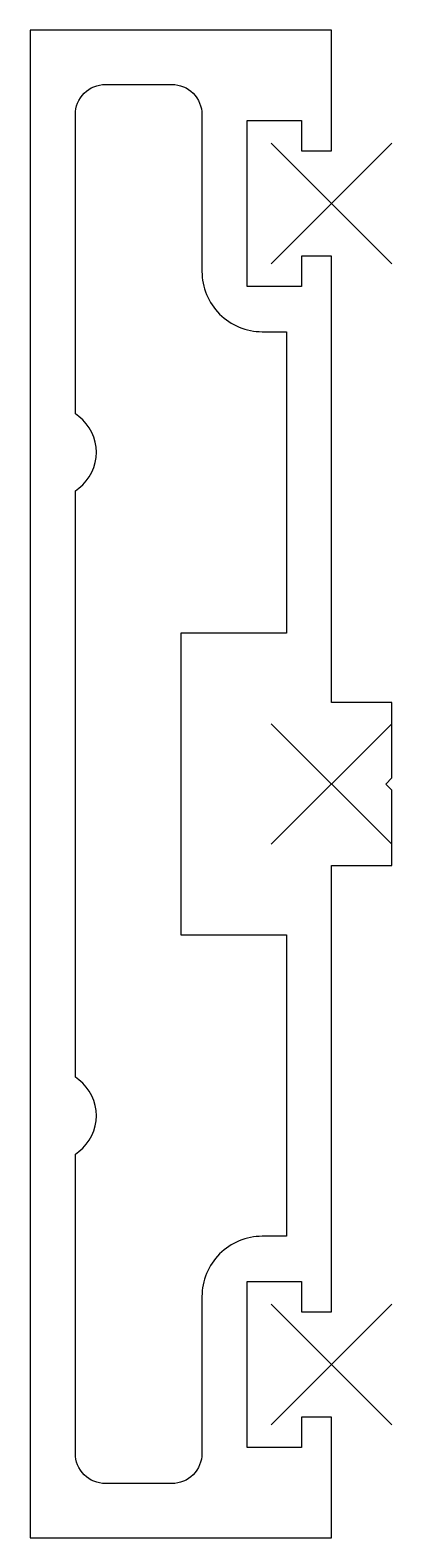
# Model space of a CAD drawing. Header units: millimetres. Extents: x -10 to 2, y -25 to 25.
import ezdxf

# ---------------------------------------------------------------- set-up
doc = ezdxf.new("R2010")
doc.units = ezdxf.units.MM
doc.header["$PDMODE"] = 3
doc.header["$PDSIZE"] = 2
doc.layers.add('X_OSNAP', color=3, linetype='Continuous', lineweight=0, plot=False)

msp = doc.modelspace()

# ---------------------------------------------------------------- linework, layer by layer
for points in [[(0, 25), (-10, 25), (-10, -25), (0, -25), (0, -21), (-1, -21), (-1, -22), (-2.8, -22), (-2.8, -16.5), (-1, -16.5), (-1, -17.5), (0, -17.5), (0, -2.7), (2, -2.7), (2, -0.2), (1.8, 0), (2, 0.2), (2, 2.7), (0, 2.7), (0, 17.5), (-1, 17.5), (-1, 16.5), (-2.8, 16.5), (-2.8, 22), (-1, 22), (-1, 21), (0, 21), (0, 25, 0.414214)], [(-4.3, 17, 0.414214), (-2.3, 15), (-1.5, 15), (-1.5, 5), (-5, 5), (-5, -5), (-1.5, -5), (-1.5, -15), (-2.3, -15, 0.414214), (-4.3, -17), (-4.3, -22.2, -0.414214), (-5.3, -23.2), (-7.5, -23.2, -0.414214), (-8.5, -22.2), (-8.5, -12.277), (-8.383, -12.187, 0.491304), (-8.383, -9.813), (-8.5, -9.723), (-8.5, 9.723), (-8.383, 9.813, 0.491304), (-8.383, 12.187), (-8.5, 12.277), (-8.5, 22.2, -0.414214), (-7.5, 23.2), (-5.3, 23.2, -0.414214), (-4.3, 22.2), (-4.3, 17)]]:
    msp.add_lwpolyline(points, format="xyb", close=True)
at = {"layer": 'X_OSNAP'}
for p in [(0, 19.25), (0, 0), (0, -19.25)]:
    msp.add_point(p, dxfattribs=at)

doc.saveas('drawing.dxf')
